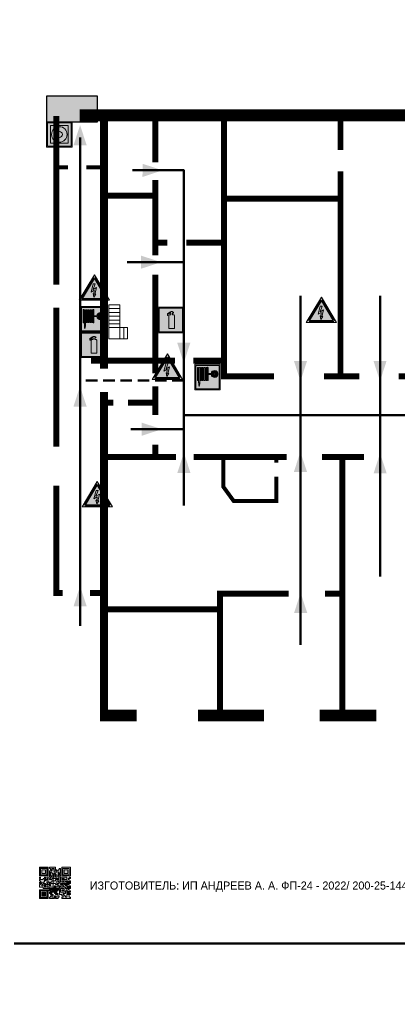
# Model space of a CAD drawing. Header units: millimetres. Extents: x 13114 to 67229, y 22859 to 38520.
# Drawn here: x 17773.2 to 17905, y 30876.4 to 31214.5 of the extents above; entities that cross this region are included whole.
import ezdxf

# ---------------------------------------------------------------- set-up
doc = ezdxf.new("R2010")
doc.units = ezdxf.units.MM
doc.linetypes.add('{ Wide Dash }', pattern=[12, 4, -2, 4, -2])
doc.layers.add('План_Штампы', color=7, linetype='Continuous')
doc.styles.add('обычный', font='arial.ttf')

# ---------------------------------------------------------------- blocks, each defined once
blk = doc.blocks.new('QR')
at = {"lineweight": 0}
h = blk.add_hatch(color=256, dxfattribs=at)
h.dxf.hatch_style = 1
h.paths.add_polyline_path([(9241.16, 2687.38), (9242.01, 2687.38), (9242.01, 2687.83), (9241.59, 2687.83), (9241.59, 2688.68), (9239.45, 2688.68), (9239.45, 2688.25), (9239.86, 2688.25), (9239.86, 2687.83), (9240.29, 2687.83), (9240.29, 2688.25), (9241.16, 2688.25), (9241.16, 2687.83), (9240.29, 2687.83), (9240.29, 2687.38), (9239.45, 2687.38), (9239.45, 2685.22), (9238.57, 2685.22), (9238.57, 2684.8), (9239.02, 2684.8), (9239.02, 2684.37), (9238.13, 2684.37), (9238.13, 2683.92), (9239.02, 2683.92), (9239.02, 2683.5), (9239.44, 2683.5), (9239.44, 2682.64), (9239.87, 2682.64), (9239.87, 2682.18), (9239.44, 2682.18), (9239.44, 2682.64), (9238.13, 2682.64), (9238.13, 2681.76), (9237.71, 2681.76), (9237.71, 2682.64), (9238.13, 2682.64), (9238.13, 2683.07), (9237.27, 2683.07), (9237.27, 2683.51), (9237.71, 2683.51), (9237.71, 2684.37), (9238.13, 2684.37), (9238.13, 2685.22), (9237.71, 2685.22), (9237.71, 2684.8), (9237.28, 2684.8), (9237.28, 2684.38), (9235.98, 2684.38), (9235.98, 2683.92), (9236.4, 2683.92), (9236.4, 2683.49), (9236.84, 2683.49), (9236.84, 2683.07), (9236.4, 2683.07), (9236.4, 2682.64), (9235.98, 2682.64), (9235.98, 2681.76), (9237.29, 2681.76), (9237.29, 2681.33), (9239.43, 2681.33), (9239.43, 2681.76), (9240.74, 2681.76), (9240.74, 2683.05), (9239.87, 2683.05), (9239.87, 2683.5), (9240.29, 2683.5), (9240.29, 2683.91), (9240.74, 2683.91), (9240.74, 2684.81), (9240.29, 2684.81), (9240.29, 2684.79), (9240.29, 2684.37), (9239.45, 2684.37), (9239.45, 2684.8), (9239.87, 2684.8), (9239.87, 2685.21), (9240.74, 2685.21), (9240.74, 2686.1), (9240.29, 2686.1), (9240.29, 2685.64), (9239.86, 2685.64), (9239.86, 2686.95), (9240.29, 2686.95), (9240.29, 2686.52), (9240.74, 2686.52), (9240.74, 2686.1), (9241.16, 2686.1), (9241.16, 2686.53), (9241.59, 2686.53), (9241.59, 2686.1), (9242.02, 2686.1), (9242.02, 2685.21), (9241.59, 2685.21), (9241.59, 2686.1), (9241.16, 2686.1), (9241.16, 2685.21), (9240.74, 2685.21), (9240.74, 2684.81), (9242.89, 2684.81), (9242.89, 2685.22), (9242.47, 2685.22), (9242.47, 2686.11), (9242.89, 2686.11), (9242.89, 2686.52), (9242.46, 2686.52), (9242.46, 2686.95), (9242.89, 2686.95), (9242.89, 2686.52), (9243.32, 2686.52), (9243.32, 2688.26), (9242.9, 2688.26), (9242.9, 2687.83), (9242.47, 2687.83), (9242.47, 2687.38), (9242.01, 2687.38), (9242.01, 2686.94), (9241.16, 2686.94)])
h.paths.add_polyline_path([(9239.02, 2682.18), (9239.02, 2681.76), (9238.54, 2681.76), (9238.54, 2682.18)], flags=16)
h.paths.add_polyline_path([(9237.27, 2682.65), (9237.27, 2682.19), (9236.83, 2682.19), (9236.83, 2682.65)], flags=16)
h = blk.add_hatch(color=256, dxfattribs=at)
h.dxf.hatch_style = 1
h.paths.add_polyline_path([(9238.15, 2687.83), (9236.83, 2687.83), (9236.83, 2686.52), (9238.15, 2686.52)], flags=0)
h.paths.add_polyline_path([(9239.01, 2685.65), (9239.01, 2688.68), (9235.98, 2688.68), (9235.98, 2685.65)])
h.paths.add_polyline_path([(9236.41, 2686.1), (9236.41, 2688.26), (9238.56, 2688.26), (9238.56, 2686.1)], flags=16)
h.paths.add_polyline_path([(9236.83, 2686.52), (9236.83, 2687.83), (9238.15, 2687.83), (9238.15, 2686.52)], flags=0)
h = blk.add_hatch(color=256, dxfattribs=at)
h.dxf.hatch_style = 1
h.paths.add_polyline_path([(9238.15, 2686.52), (9238.15, 2687.83), (9236.83, 2687.83), (9236.83, 2686.52)])
h.paths.add_polyline_path([(9245.91, 2686.52), (9245.91, 2687.83), (9244.59, 2687.83), (9244.59, 2686.52)], flags=0)
h.paths.add_polyline_path([(9246.77, 2685.65), (9246.77, 2688.68), (9243.74, 2688.68), (9243.74, 2685.65)])
h.paths.add_polyline_path([(9244.17, 2686.1), (9244.17, 2688.26), (9246.32, 2688.26), (9246.32, 2686.1)], flags=16)
h.paths.add_polyline_path([(9244.59, 2686.52), (9244.59, 2687.83), (9245.91, 2687.83), (9245.91, 2686.52)], flags=0)
h = blk.add_hatch(color=256, dxfattribs=at)
h.dxf.hatch_style = 1
h.paths.add_polyline_path([(9240.75, 2681.76), (9240.75, 2681.35), (9241.17, 2681.35), (9241.17, 2681.76)])
h.paths.add_polyline_path([(9241.6, 2682.18), (9241.17, 2682.18), (9241.17, 2681.76), (9241.6, 2681.76)])
h.paths.add_polyline_path([(9242.47, 2681.34), (9242.47, 2682.19), (9242.02, 2682.19), (9242.02, 2681.76), (9241.6, 2681.76), (9241.6, 2681.34)])
h.paths.add_polyline_path([(9239.87, 2678.3), (9239.44, 2678.3), (9239.44, 2677.89), (9241.17, 2677.89), (9241.17, 2678.3), (9240.28, 2678.3), (9240.28, 2678.73), (9239.87, 2678.73)])
h.paths.add_polyline_path([(9240.75, 2678.73), (9240.75, 2679.19), (9240.28, 2679.19), (9240.28, 2678.73)])
h.paths.add_polyline_path([(9241.6, 2678.73), (9241.17, 2678.73), (9241.17, 2678.3), (9241.6, 2678.3)])
h.paths.add_polyline_path([(9242.02, 2678.3), (9241.6, 2678.3), (9241.6, 2677.89), (9242.48, 2677.89), (9242.48, 2678.31), (9242.9, 2678.31), (9242.9, 2678.73), (9242.02, 2678.73)])
h.paths.add_polyline_path([(9246.36, 2684.37), (9246.36, 2684.79), (9245.93, 2684.79), (9245.93, 2684.37)])
h.paths.add_polyline_path([(9246.78, 2685.2), (9246.36, 2685.2), (9246.36, 2684.79), (9246.78, 2684.79)])
h.paths.add_polyline_path([(9245.91, 2687.83), (9244.59, 2687.83), (9244.59, 2686.52), (9245.91, 2686.52)])
h = blk.add_hatch(color=256, dxfattribs=at)
h.dxf.hatch_style = 1
h.paths.add_polyline_path([(9243.32, 2686.11), (9242.89, 2686.11), (9242.89, 2685.64), (9243.32, 2685.64)])
h.paths.add_polyline_path([(9239.02, 2683.07), (9239.02, 2683.5), (9238.56, 2683.5), (9238.56, 2683.07)])
h.paths.add_polyline_path([(9236.4, 2684.8), (9236.4, 2685.22), (9235.98, 2685.22), (9235.98, 2684.8)])
h.paths.add_polyline_path([(9236.4, 2683.07), (9236.4, 2683.49), (9235.98, 2683.49), (9235.98, 2683.07)])
h = blk.add_hatch(color=256, dxfattribs=at)
h.dxf.hatch_style = 1
h.paths.add_polyline_path([(9243.32, 2682.64), (9243.32, 2683.07), (9244.62, 2683.07), (9244.62, 2684.37), (9243.74, 2684.37), (9243.74, 2684.8), (9244.62, 2684.8), (9244.62, 2684.37), (9245.48, 2684.37), (9245.48, 2685.22), (9243.32, 2685.22), (9243.32, 2683.5), (9242.89, 2683.5), (9242.89, 2683.06), (9242.01, 2683.06), (9242.01, 2683.91), (9242.47, 2683.91), (9242.47, 2683.5), (9242.89, 2683.5), (9242.89, 2684.38), (9241.59, 2684.38), (9241.59, 2683.91), (9240.74, 2683.91), (9240.74, 2683.05), (9241.59, 2683.05), (9241.59, 2682.64), (9242.47, 2682.64), (9242.47, 2682.19), (9242.91, 2682.19), (9242.91, 2681.34), (9242.48, 2681.34), (9242.48, 2680.91), (9242.91, 2680.91), (9242.91, 2679.17), (9243.75, 2679.17), (9243.75, 2678.73), (9244.2, 2678.73), (9244.2, 2678.3), (9243.75, 2678.3), (9243.75, 2677.88), (9246.78, 2677.88), (9246.78, 2678.3), (9246.35, 2678.3), (9246.35, 2679.19), (9245.48, 2679.19), (9245.48, 2678.31), (9245.05, 2678.31), (9245.05, 2678.73), (9244.62, 2678.73), (9244.62, 2679.19), (9244.2, 2679.19), (9244.2, 2679.61), (9245.05, 2679.61), (9245.05, 2680.46), (9245.48, 2680.46), (9245.48, 2681.34), (9245.04, 2681.34), (9245.04, 2681.76), (9244.63, 2681.76), (9244.63, 2682.19), (9244.21, 2682.19), (9244.21, 2681.76), (9243.32, 2681.76), (9243.32, 2682.19), (9244.21, 2682.19), (9244.21, 2682.64)])
h.paths.add_polyline_path([(9243.75, 2683.49), (9243.75, 2683.92), (9244.21, 2683.92), (9244.21, 2683.49)], flags=16)
h.paths.add_polyline_path([(9243.32, 2681.34), (9244.63, 2681.34), (9244.63, 2680.04), (9243.32, 2680.04)], flags=16)
h.paths.add_polyline_path([(9243.76, 2680.89), (9244.18, 2680.89), (9244.18, 2680.48), (9243.76, 2680.48)], flags=0)
h = blk.add_hatch(color=256, dxfattribs=at)
h.dxf.hatch_style = 1
h.paths.add_polyline_path([(9235.98, 2680.9), (9235.98, 2677.86), (9239.02, 2677.86), (9239.02, 2680.9)])
h.paths.add_polyline_path([(9238.57, 2680.48), (9238.57, 2678.32), (9236.41, 2678.32), (9236.41, 2680.48)], flags=16)
h.paths.add_polyline_path([(9238.15, 2680.05), (9238.15, 2678.74), (9236.83, 2678.74), (9236.83, 2680.05)], flags=0)
h = blk.add_hatch(color=256, dxfattribs=at)
h.dxf.hatch_style = 1
h.paths.add_polyline_path([(9242.02, 2680.46), (9242.48, 2680.46), (9242.48, 2680.91), (9241.58, 2680.91), (9241.58, 2681.35), (9241.17, 2681.35), (9241.17, 2680.91), (9240.75, 2680.91), (9240.75, 2681.33), (9239.43, 2681.33), (9239.43, 2680.46), (9239.86, 2680.46), (9239.86, 2680.92), (9240.3, 2680.92), (9240.3, 2680.46), (9239.86, 2680.46), (9239.86, 2680.04), (9239.44, 2680.04), (9239.44, 2679.62), (9239.86, 2679.62), (9239.86, 2679.19), (9240.29, 2679.19), (9240.29, 2680.03), (9241.18, 2680.03), (9241.18, 2680.47), (9241.6, 2680.47), (9241.6, 2680.03), (9241.18, 2680.03), (9241.18, 2679.61), (9241.6, 2679.61), (9241.6, 2679.19), (9242.47, 2679.19), (9242.47, 2679.6), (9242.02, 2679.6)])
h = blk.add_hatch(color=256, dxfattribs=at)
h.dxf.hatch_style = 1
h.paths.add_polyline_path([(9244.18, 2680.48), (9244.18, 2680.89), (9243.76, 2680.89), (9243.76, 2680.48)])
h = blk.add_hatch(color=256, dxfattribs=at)
h.dxf.hatch_style = 1
h.paths.add_polyline_path([(9246.36, 2683.07), (9246.78, 2683.07), (9246.78, 2683.92), (9246.36, 2683.92), (9246.36, 2683.49), (9245.92, 2683.49), (9245.92, 2683.92), (9245.06, 2683.92), (9245.06, 2683.49), (9245.48, 2683.49), (9245.48, 2683.07), (9244.62, 2683.07), (9244.62, 2682.65), (9245.05, 2682.65), (9245.05, 2682.18), (9245.48, 2682.18), (9245.48, 2682.65), (9246.36, 2682.65)])
h.paths.add_polyline_path([(9246.78, 2682.18), (9246.36, 2682.18), (9246.36, 2681.75), (9245.92, 2681.75), (9245.92, 2682.18), (9245.48, 2682.18), (9245.48, 2681.34), (9245.48, 2681.34), (9245.94, 2681.34), (9245.94, 2680.91), (9246.36, 2680.91), (9246.36, 2681.34), (9246.78, 2681.34)])
h = blk.add_hatch(color=256, dxfattribs=at)
h.dxf.hatch_style = 1
h.paths.add_polyline_path([(9238.15, 2680.05), (9236.83, 2680.05), (9236.83, 2678.74), (9238.15, 2678.74)])
h = blk.add_hatch(color=256, dxfattribs=at)
h.dxf.hatch_style = 1
h.paths.add_polyline_path([(9245.93, 2680.04), (9245.93, 2680.46), (9245.48, 2680.46), (9245.48, 2679.62), (9246.35, 2679.62), (9246.35, 2680.04)])
h.paths.add_polyline_path([(9246.78, 2680.04), (9246.78, 2680.46), (9246.35, 2680.46), (9246.35, 2680.04)])
h.paths.add_polyline_path([(9246.78, 2679.18), (9246.78, 2679.62), (9246.35, 2679.62), (9246.35, 2679.18)])
for points in [[(9237.71, 2685.22), (9238.13, 2685.22), (9238.13, 2684.37), (9237.71, 2684.37), (9237.71, 2683.51), (9237.27, 2683.51), (9237.27, 2683.07), (9238.13, 2683.07), (9238.13, 2682.64), (9237.71, 2682.64), (9237.71, 2681.76), (9238.13, 2681.76), (9238.13, 2682.64), (9239.44, 2682.64), (9239.44, 2683.5), (9239.02, 2683.5), (9239.02, 2683.07), (9238.56, 2683.07), (9238.56, 2683.5), (9239.02, 2683.5), (9239.02, 2683.92), (9238.13, 2683.92), (9238.13, 2684.37), (9239.02, 2684.37), (9239.02, 2684.8), (9238.57, 2684.8), (9238.57, 2685.22), (9239.45, 2685.22), (9239.45, 2687.38), (9240.29, 2687.38), (9240.29, 2687.83), (9239.86, 2687.83), (9239.86, 2688.25), (9239.45, 2688.25), (9239.45, 2688.68), (9241.59, 2688.68), (9241.59, 2687.83), (9242.01, 2687.83), (9242.01, 2687.38), (9242.47, 2687.38), (9242.47, 2687.83), (9242.9, 2687.83), (9242.9, 2688.26), (9243.32, 2688.26), (9243.32, 2686.52), (9242.89, 2686.52), (9242.89, 2686.11), (9243.32, 2686.11), (9243.32, 2685.64), (9242.89, 2685.64), (9242.89, 2686.11), (9242.47, 2686.11), (9242.47, 2685.22), (9242.89, 2685.22), (9242.89, 2684.81), (9240.74, 2684.81), (9240.74, 2683.91), (9241.59, 2683.91), (9241.59, 2684.38), (9242.89, 2684.38), (9242.89, 2683.5), (9242.47, 2683.5), (9242.47, 2683.91), (9242.01, 2683.91), (9242.01, 2683.06), (9242.89, 2683.06), (9242.89, 2683.5), (9243.32, 2683.5), (9243.32, 2685.22), (9245.48, 2685.22), (9245.48, 2684.37), (9244.62, 2684.37), (9244.62, 2683.07), (9245.48, 2683.07), (9245.48, 2683.49), (9245.06, 2683.49), (9245.06, 2683.92), (9245.92, 2683.92), (9245.92, 2683.49), (9246.36, 2683.49), (9246.36, 2683.92), (9246.78, 2683.92), (9246.78, 2683.07), (9246.36, 2683.07), (9246.36, 2682.65), (9245.48, 2682.65), (9245.48, 2682.18), (9245.92, 2682.18), (9245.92, 2681.75), (9246.36, 2681.75), (9246.36, 2682.18), (9246.78, 2682.18), (9246.78, 2681.34), (9246.36, 2681.34), (9246.36, 2680.91), (9245.94, 2680.91), (9245.94, 2681.34), (9245.48, 2681.34), (9245.48, 2680.46), (9245.93, 2680.46), (9245.93, 2680.04), (9246.35, 2680.04), (9246.35, 2680.46), (9246.78, 2680.46), (9246.78, 2680.04), (9246.78, 2680.04), (9246.35, 2680.04), (9246.35, 2679.62), (9246.78, 2679.62), (9246.78, 2679.18), (9246.35, 2679.18), (9246.35, 2678.3), (9246.78, 2678.3), (9246.78, 2677.88), (9243.75, 2677.88), (9243.75, 2678.3), (9244.2, 2678.3), (9244.2, 2678.73), (9243.75, 2678.73), (9243.75, 2679.17), (9242.91, 2679.17), (9242.91, 2680.91), (9242.48, 2680.91), (9242.48, 2680.46), (9242.02, 2680.46), (9242.02, 2679.6), (9242.47, 2679.6), (9242.47, 2679.19), (9241.6, 2679.19), (9241.6, 2679.61), (9241.18, 2679.61), (9241.18, 2680.03), (9240.29, 2680.03), (9240.29, 2679.19), (9240.75, 2679.19), (9240.75, 2678.73), (9240.28, 2678.73), (9240.28, 2678.3), (9241.17, 2678.3), (9241.17, 2678.73), (9241.6, 2678.73), (9241.6, 2678.3), (9242.02, 2678.3), (9242.02, 2678.73), (9242.9, 2678.73), (9242.9, 2678.31), (9242.48, 2678.31), (9242.48, 2677.89), (9241.6, 2677.89), (9241.6, 2678.3), (9241.17, 2678.3), (9241.17, 2677.89), (9239.44, 2677.89), (9239.44, 2678.3), (9239.87, 2678.3), (9239.87, 2678.73), (9240.28, 2678.73), (9240.28, 2679.19), (9240.29, 2679.19), (9239.86, 2679.19), (9239.86, 2679.62), (9239.44, 2679.62), (9239.44, 2680.04), (9239.86, 2680.04), (9239.86, 2680.46), (9239.43, 2680.46), (9239.43, 2681.33), (9237.29, 2681.33), (9237.29, 2681.76), (9235.98, 2681.76), (9235.98, 2682.64), (9236.4, 2682.64), (9236.4, 2683.07), (9235.98, 2683.07), (9235.98, 2683.49), (9236.4, 2683.49), (9236.4, 2683.92), (9235.98, 2683.92), (9235.98, 2684.38), (9237.28, 2684.38), (9237.28, 2684.8), (9237.71, 2684.8), (9237.71, 2685.22), (9237.92, 2685.22)], [(9240.74, 2685.21), (9239.87, 2685.21), (9239.87, 2684.8), (9239.45, 2684.8), (9239.45, 2684.37), (9240.29, 2684.37), (9240.29, 2684.79), (9240.29, 2684.81), (9240.74, 2684.81), (9240.74, 2685.21), (9239.87, 2685.21)], [(9240.74, 2686.1), (9240.74, 2686.52), (9240.29, 2686.52), (9240.29, 2686.95), (9239.86, 2686.95), (9239.86, 2685.64), (9240.29, 2685.64), (9240.29, 2686.1), (9240.74, 2686.1), (9240.74, 2686.52)], [(9244.62, 2684.37), (9244.62, 2684.8), (9243.74, 2684.8), (9243.74, 2684.37), (9244.62, 2684.37)], [(9240.74, 2683.05), (9240.74, 2681.76), (9239.43, 2681.76), (9239.43, 2681.33), (9240.75, 2681.33), (9240.75, 2681.35), (9240.75, 2680.91), (9241.17, 2680.91), (9241.17, 2681.35), (9241.58, 2681.35), (9241.58, 2680.91), (9242.48, 2680.91), (9242.48, 2681.34), (9242.91, 2681.34), (9242.91, 2682.19), (9242.47, 2682.19), (9242.47, 2682.64), (9241.59, 2682.64), (9241.59, 2683.05), (9240.74, 2683.05)], [(9239.86, 2680.46), (9239.86, 2680.92), (9240.3, 2680.92), (9240.3, 2680.46), (9239.86, 2680.46)], [(9240.74, 2683.91), (9240.29, 2683.91), (9240.29, 2683.5), (9239.87, 2683.5), (9239.87, 2683.05), (9240.74, 2683.05), (9240.74, 2683.91)], [(9241.6, 2681.76), (9242.02, 2681.76), (9242.02, 2682.19), (9242.47, 2682.19), (9242.47, 2681.34), (9241.6, 2681.34), (9241.6, 2681.76)], [(9244.62, 2683.07), (9243.32, 2683.07), (9243.32, 2682.64), (9244.21, 2682.64), (9244.21, 2682.19), (9243.32, 2682.19), (9243.32, 2681.76), (9244.21, 2681.76), (9244.21, 2682.19), (9244.63, 2682.19), (9244.63, 2681.76), (9245.04, 2681.76), (9245.04, 2681.34), (9245.48, 2681.34)], [(9245.48, 2682.18), (9245.05, 2682.18), (9245.05, 2682.65), (9244.62, 2682.65), (9244.62, 2683.07)], [(9245.48, 2682.18), (9245.48, 2681.34)], [(9245.48, 2680.46), (9245.05, 2680.46), (9245.05, 2679.61), (9244.2, 2679.61), (9244.2, 2679.19), (9244.62, 2679.19), (9244.62, 2678.73), (9245.05, 2678.73), (9245.05, 2678.31), (9245.48, 2678.31), (9245.48, 2679.19), (9246.35, 2679.19), (9246.35, 2679.07)], [(9246.35, 2679.62), (9245.48, 2679.62), (9245.48, 2680.46)], [(9245.48, 2680.46), (9245.48, 2679.62), (9246.35, 2679.62), (9246.35, 2680.04), (9245.93, 2680.04), (9245.93, 2680.46), (9245.48, 2680.46), (9245.48, 2679.62)], [(9246.35, 2679.62), (9246.35, 2679.18)]]:
    blk.add_lwpolyline(points, dxfattribs=at)
for points in [[(9235.98, 2685.65), (9239.01, 2685.65), (9239.01, 2688.68), (9235.98, 2688.68)], [(9236.41, 2688.26), (9238.56, 2688.26), (9238.56, 2686.1), (9236.41, 2686.1)], [(9236.83, 2687.83), (9238.15, 2687.83), (9238.15, 2686.52), (9236.83, 2686.52)], [(9240.29, 2687.83), (9241.16, 2687.83), (9241.16, 2688.25), (9240.29, 2688.25)], [(9240.29, 2688.25), (9241.16, 2688.25), (9241.16, 2687.83), (9240.29, 2687.83)], [(9242.01, 2687.38), (9241.16, 2687.38), (9241.16, 2686.94), (9242.01, 2686.94)], [(9241.16, 2687.38), (9242.01, 2687.38), (9242.01, 2686.94), (9241.16, 2686.94)], [(9243.74, 2685.65), (9246.77, 2685.65), (9246.77, 2688.68), (9243.74, 2688.68)], [(9244.17, 2688.26), (9246.32, 2688.26), (9246.32, 2686.1), (9244.17, 2686.1)], [(9244.59, 2687.83), (9245.91, 2687.83), (9245.91, 2686.52), (9244.59, 2686.52)], [(9235.98, 2684.8), (9236.4, 2684.8), (9236.4, 2685.22), (9235.98, 2685.22)], [(9241.16, 2686.1), (9240.74, 2686.1), (9240.74, 2685.21), (9241.16, 2685.21)], [(9241.16, 2686.53), (9241.59, 2686.53), (9241.59, 2686.1), (9241.16, 2686.1)], [(9241.59, 2686.1), (9242.02, 2686.1), (9242.02, 2685.21), (9241.59, 2685.21)], [(9242.89, 2686.52), (9242.46, 2686.52), (9242.46, 2686.95), (9242.89, 2686.95)], [(9245.93, 2684.79), (9246.36, 2684.79), (9246.36, 2684.37), (9245.93, 2684.37)], [(9246.36, 2685.2), (9246.78, 2685.2), (9246.78, 2684.79), (9246.36, 2684.79)], [(9235.98, 2677.86), (9239.02, 2677.86), (9239.02, 2680.9), (9235.98, 2680.9)], [(9236.4, 2683.07), (9236.84, 2683.07), (9236.84, 2683.49), (9236.4, 2683.49)], [(9236.83, 2682.19), (9237.27, 2682.19), (9237.27, 2682.65), (9236.83, 2682.65)], [(9238.54, 2682.18), (9239.02, 2682.18), (9239.02, 2681.76), (9238.54, 2681.76)], [(9239.44, 2682.64), (9239.87, 2682.64), (9239.87, 2682.18), (9239.44, 2682.18)], [(9240.75, 2681.76), (9241.17, 2681.76), (9241.17, 2681.35), (9240.75, 2681.35)], [(9241.17, 2682.18), (9241.6, 2682.18), (9241.6, 2681.76), (9241.17, 2681.76)], [(9243.32, 2680.04), (9244.63, 2680.04), (9244.63, 2681.34), (9243.32, 2681.34)], [(9243.75, 2683.92), (9244.21, 2683.92), (9244.21, 2683.49), (9243.75, 2683.49)], [(9243.76, 2680.89), (9244.18, 2680.89), (9244.18, 2680.48), (9243.76, 2680.48)], [(9236.41, 2680.48), (9238.57, 2680.48), (9238.57, 2678.32), (9236.41, 2678.32)], [(9236.83, 2680.05), (9238.15, 2680.05), (9238.15, 2678.74), (9236.83, 2678.74)], [(9241.18, 2680.03), (9241.6, 2680.03), (9241.6, 2680.47), (9241.18, 2680.47)]]:
    blk.add_lwpolyline(points, close=True, dxfattribs=at)
blk = doc.blocks.new('A$C3E6D3DDE')
at = {"lineweight": 5}
h = blk.add_hatch(color=40, dxfattribs=at)
h.paths.add_polyline_path([(24.1, 1.45), (16.46, -11.35), (31.74, -11.35)])
h.paths.add_polyline_path([(24.09, -0.46), (30.03, -10.41), (18.14, -10.41)], flags=16)
h.paths.add_polyline_path([(24.54, -3.08), (23.41, -6.02), (25.13, -5.01), (24.33, -8.5), (24.82, -8.27), (23.79, -9.86), (23.4, -8.04), (23.8, -8.43), (24.04, -6.29), (22.39, -7.25), (23.44, -3.08)], flags=0)
h = blk.add_hatch(color=256, dxfattribs=at)
h.paths.add_polyline_path([(24.37, 0.03, 0.567511), (23.82, 0.03), (17.59, -10.4, 0.582454), (17.86, -10.88), (30.32, -10.88, 0.582149), (30.6, -10.4)])
h.paths.add_polyline_path([(24.09, -0.46), (18.14, -10.41), (30.03, -10.41)], flags=16)
h.paths.add_polyline_path([(24.54, -3.08), (23.41, -6.02), (25.13, -5.01), (24.33, -8.5), (24.82, -8.27), (23.79, -9.86), (23.4, -8.04), (23.8, -8.43), (24.04, -6.29), (22.39, -7.25), (23.44, -3.08)], flags=0)
h = blk.add_hatch(color=40, dxfattribs=at)
h.paths.add_polyline_path([(24.09, -0.46), (18.14, -10.41), (30.03, -10.41)])
h.paths.add_polyline_path([(24.82, -8.27), (23.79, -9.86), (23.4, -8.04), (23.8, -8.43), (24.04, -6.29), (22.39, -7.25), (23.44, -3.08), (24.54, -3.08), (23.41, -6.02), (25.13, -5.01), (24.33, -8.5)], flags=16)
at = {"color": 40, "lineweight": 5}
for p, q in [((16.46, -11.35), (24.1, 1.45)), ((24.1, 1.45), (31.74, -11.35))]:
    blk.add_line(p, q, dxfattribs=at)
at = {"lineweight": 5}
for p, q in [((17.59, -10.4), (23.82, 0.03)), ((24.37, 0.03), (30.6, -10.4)), ((18.14, -10.41), (24.09, -0.46)), ((23.44, -3.08), (22.39, -7.25)), ((23.41, -6.02), (24.54, -3.08)), ((24.54, -3.08), (23.44, -3.08)), ((24.09, -0.46), (30.03, -10.41)), ((22.39, -7.25), (24.04, -6.29)), ((23.8, -8.43), (23.4, -8.04)), ((23.4, -8.04), (23.79, -9.86)), ((25.13, -5.01), (23.41, -6.02)), ((23.79, -9.86), (24.82, -8.27)), ((24.04, -6.29), (23.8, -8.43)), ((24.33, -8.5), (25.13, -5.01)), ((24.82, -8.27), (24.33, -8.5)), ((17.86, -10.88), (30.32, -10.88)), ((18.14, -10.41), (30.03, -10.41))]:
    blk.add_line(p, q, dxfattribs=at)
at = {"color": 50, "lineweight": 5}
blk.add_line((31.74, -11.35), (16.46, -11.35), dxfattribs=at)
blk = doc.blocks.new('A$C54414219')
at = {"true_color": 0xffffff}
h = blk.add_hatch(color=7, dxfattribs=at)
h.paths.add_polyline_path([(2.39, -9.45), (2.39, -18.3), (11.23, -18.3), (11.23, -9.45)], flags=0)
h.paths.add_polyline_path([(10.71, -13.87, -1), (2.92, -13.87, -1)], flags=0)
h.paths.add_polyline_path([(8.3, -13.87, -1), (5.33, -13.87, -1)], flags=0)
h.paths.add_polyline_path([(0.41, -7.47), (0.41, -20.27), (13.21, -20.27), (13.21, -7.47)])
h.paths.add_polyline_path([(0.92, -19.77), (12.71, -19.77), (12.71, -7.98), (0.92, -7.98)], flags=16)
h.paths.add_polyline_path([(11.23, -9.45), (11.23, -18.3), (2.39, -18.3), (2.39, -9.45)], flags=0)
at = {"lineweight": 5}
h = blk.add_hatch(color=242, dxfattribs=at)
h.paths.add_polyline_path([(12.71, -7.98), (0.92, -7.98), (0.92, -19.77), (12.71, -19.77)])
h.paths.add_polyline_path([(11.23, -18.3), (2.39, -18.3), (2.39, -9.45), (11.23, -9.45)], flags=16)
h.paths.add_polyline_path([(10.71, -13.87, -1), (2.92, -13.87, -1)], flags=0)
h.paths.add_polyline_path([(8.3, -13.87, -1), (5.33, -13.87, -1)], flags=0)
at = {"true_color": 0xffffff}
h = blk.add_hatch(color=7, dxfattribs=at)
h.paths.add_polyline_path([(2.39, -9.45), (2.39, -18.3), (11.23, -18.3), (11.23, -9.45)])
h.paths.add_polyline_path([(10.71, -13.87, -1), (2.92, -13.87, -1)], flags=16)
h.paths.add_polyline_path([(8.3, -13.87, -1), (5.33, -13.87, -1)], flags=0)
at = {"lineweight": 5}
h = blk.add_hatch(color=242, dxfattribs=at)
h.paths.add_polyline_path([(2.92, -13.87, 1), (10.71, -13.87, 1)])
h.paths.add_polyline_path([(8.3, -13.87, -1), (5.33, -13.87, -1)], flags=16)
at = {"color": 242, "lineweight": 5}
for p, q in [((0.41, -20.27), (0.41, -7.47)), ((0.41, -7.47), (13.21, -7.47)), ((0.41, -7.47), (13.21, -7.47)), ((13.21, -20.27), (13.21, -7.47)), ((0.41, -20.27), (13.21, -20.27))]:
    blk.add_line(p, q, dxfattribs=at)
for points in [[(0.92, -7.98), (12.71, -7.98), (12.71, -19.77), (0.92, -19.77)], [(2.39, -9.45), (11.23, -9.45), (11.23, -18.3), (2.39, -18.3)]]:
    blk.add_lwpolyline(points, close=True, dxfattribs=at)
for radius in [3.89, 1.49]:
    blk.add_circle((6.81, -13.87), radius, dxfattribs=at)
blk = doc.blocks.new('A$C37112FD5')
at = {"true_color": 0xf5f5ff}
h = blk.add_hatch(color=7, dxfattribs=at)
h.dxf.hatch_style = 1
h.paths.add_polyline_path([(12.8, -7.4), (0, -7.4), (0, -20.2), (12.8, -20.2)])
h.paths.add_polyline_path([(12.29, -7.91), (12.29, -19.69), (0.51, -19.69), (0.51, -7.91)], flags=16)
h.paths.add_polyline_path([(4.98, -9.04, -0.42597), (5.17, -9.22), (5.17, -12.25), (5.17, -15.29, -0.432244), (4.98, -15.47), (4.83, -15.47, -0.42597), (4.64, -15.29), (4.64, -12.25), (4.64, -9.22, -0.432244), (4.83, -9.04)], flags=0)
h.paths.add_polyline_path([(4.28, -9.22), (4.28, -12.25), (4.28, -15.29, -0.432244), (4.09, -15.47), (3.94, -15.47, -0.42597), (3.75, -15.29), (3.75, -12.25), (3.75, -9.22, -0.432244), (3.94, -9.04), (4.09, -9.04, -0.42597)], flags=0)
h.paths.add_polyline_path([(5.72, -9.04), (5.87, -9.04, -0.42597), (6.06, -9.22), (6.06, -12.25), (6.06, -15.29, -0.432244), (5.87, -15.47), (5.72, -15.47, -0.42597), (5.53, -15.29), (5.53, -12.25), (5.53, -9.22, -0.432244)], flags=0)
h.paths.add_polyline_path([(6.42, -8.9), (6.5, -8.9, -0.42597), (6.69, -9.08), (6.69, -12.03), (8.21, -12.03, -15.824349), (8.21, -12.47), (6.69, -12.47), (6.69, -15.42, -0.432244), (6.5, -15.6), (6.42, -15.6)], flags=0)
h.paths.add_polyline_path([(3.39, -9.22), (3.39, -12.25), (3.39, -15.29, -0.432244), (3.2, -15.47), (3.05, -15.47, -0.42597), (2.85, -15.29), (2.85, -12.25), (2.85, -9.22, -0.432244), (3.05, -9.04), (3.2, -9.04, -0.42597)], flags=0)
h.paths.add_polyline_path([(2.5, -9.22), (2.5, -16.71), (1.96, -16.71), (1.96, -9.22, -0.432244), (2.15, -9.04), (2.31, -9.04, -0.42597)], flags=0)
h.paths.add_polyline_path([(1.61, -8.9), (1.61, -15.6), (1.57, -15.6, -0.42597), (1.37, -15.42), (1.37, -12.03), (1.37, -9.09, -0.432244), (1.57, -8.9)], flags=0)
h.paths.add_polyline_path([(9.76, -10.81), (9.76, -12.03), (8.49, -12.03, -0.336371)], flags=0)
h.paths.add_polyline_path([(8.49, -12.47), (9.76, -12.47), (9.76, -13.7, -0.336371)], flags=0)
h.paths.add_polyline_path([(10.11, -10.81, -0.336371), (11.38, -12.03), (10.11, -12.03)], flags=0)
h.paths.add_polyline_path([(10.11, -12.47), (11.38, -12.47, -0.336371), (10.11, -13.7)], flags=0)
h.paths.add_polyline_path([(2.5, -16.84), (2.5, -17.05), (1.97, -17.05), (1.97, -16.84)], flags=0)
h.paths.add_polyline_path([(2.5, -17.24, -0.033778), (2.24, -18.6, -0.033778), (1.97, -17.24)], flags=0)
h = blk.add_hatch(color=242)
h.dxf.hatch_style = 1
h.paths.add_polyline_path([(12.29, -7.91), (0.51, -7.91), (0.51, -19.69), (12.29, -19.69)])
h.paths.add_polyline_path([(6.42, -15.6), (6.42, -8.9), (6.5, -8.9, -0.42597), (6.69, -9.08), (6.69, -12.03), (8.21, -12.03, -15.824349), (8.21, -12.47), (6.69, -12.47), (6.69, -15.42, -0.432244), (6.5, -15.6)], flags=16)
h.paths.add_polyline_path([(5.87, -15.47), (5.72, -15.47, -0.42597), (5.53, -15.29), (5.53, -12.25), (5.53, -9.22, -0.432244), (5.72, -9.04), (5.87, -9.04, -0.42597), (6.06, -9.22), (6.06, -12.25), (6.06, -15.29, -0.432244)], flags=16)
h.paths.add_polyline_path([(4.98, -15.47), (4.83, -15.47, -0.42597), (4.64, -15.29), (4.64, -12.25), (4.64, -9.22, -0.432244), (4.83, -9.04), (4.98, -9.04, -0.42597), (5.17, -9.22), (5.17, -12.25), (5.17, -15.29, -0.432244)], flags=16)
h.paths.add_polyline_path([(4.09, -15.47), (3.94, -15.47, -0.42597), (3.75, -15.29), (3.75, -12.25), (3.75, -9.22, -0.432244), (3.94, -9.04), (4.09, -9.04, -0.42597), (4.28, -9.22), (4.28, -12.25), (4.28, -15.29, -0.432244)], flags=16)
h.paths.add_polyline_path([(3.2, -15.47), (3.05, -15.47, -0.42597), (2.85, -15.29), (2.85, -12.25), (2.85, -9.22, -0.432244), (3.05, -9.04), (3.2, -9.04, -0.42597), (3.39, -9.22), (3.39, -12.25), (3.39, -15.29, -0.432244)], flags=16)
h.paths.add_polyline_path([(2.5, -17.05), (1.97, -17.05), (1.97, -16.84), (2.5, -16.84)], flags=16)
h.paths.add_polyline_path([(2.5, -17.24, -0.033778), (2.24, -18.6, -0.033778), (1.97, -17.24)], flags=16)
h.paths.add_polyline_path([(2.5, -16.71), (1.96, -16.71), (1.96, -9.22, -0.432244), (2.15, -9.04), (2.31, -9.04, -0.42597), (2.5, -9.22)], flags=16)
h.paths.add_polyline_path([(1.61, -15.6), (1.57, -15.6, -0.42597), (1.37, -15.42), (1.37, -12.03), (1.37, -9.09, -0.432244), (1.57, -8.9), (1.61, -8.9)], flags=16)
h.paths.add_polyline_path([(8.49, -12.47), (9.76, -12.47), (9.76, -13.7, -0.336371)], flags=0)
h.paths.add_polyline_path([(10.11, -13.7), (10.11, -12.47), (11.38, -12.47, -0.336371)], flags=0)
h.paths.add_polyline_path([(8.49, -12.03, -0.336371), (9.76, -10.81), (9.76, -12.03)], flags=0)
h.paths.add_polyline_path([(10.11, -12.03), (10.11, -10.81, -0.336371), (11.38, -12.03)], flags=0)
h = blk.add_hatch(color=7, dxfattribs=at)
h.dxf.hatch_style = 1
h.paths.add_polyline_path([(1.61, -8.9), (1.57, -8.9, 0.432244), (1.37, -9.09), (1.37, -12.03), (1.37, -15.42, 0.42597), (1.57, -15.6), (1.61, -15.6)])
h.paths.add_polyline_path([(2.5, -9.22, 0.42597), (2.31, -9.04), (2.15, -9.04, 0.432244), (1.96, -9.22), (1.96, -16.71), (2.5, -16.71)])
h.paths.add_polyline_path([(2.5, -16.84), (1.97, -16.84), (1.97, -17.05), (2.5, -17.05)])
h.paths.add_polyline_path([(2.5, -17.24), (1.97, -17.24, 0.033778), (2.24, -18.6, 0.033778)])
h.paths.add_polyline_path([(3.39, -12.25), (3.39, -9.22, 0.42597), (3.2, -9.04), (3.05, -9.04, 0.432244), (2.85, -9.22), (2.85, -12.25), (2.85, -15.29, 0.42597), (3.05, -15.47), (3.2, -15.47, 0.432244), (3.39, -15.29)])
h.paths.add_polyline_path([(4.28, -12.25), (4.28, -9.22, 0.42597), (4.09, -9.04), (3.94, -9.04, 0.432244), (3.75, -9.22), (3.75, -12.25), (3.75, -15.29, 0.42597), (3.94, -15.47), (4.09, -15.47, 0.432244), (4.28, -15.29)])
h.paths.add_polyline_path([(5.17, -12.25), (5.17, -9.22, 0.42597), (4.98, -9.04), (4.83, -9.04, 0.432244), (4.64, -9.22), (4.64, -12.25), (4.64, -15.29, 0.42597), (4.83, -15.47), (4.98, -15.47, 0.432244), (5.17, -15.29)])
h.paths.add_polyline_path([(6.06, -12.25), (6.06, -9.22, 0.42597), (5.87, -9.04), (5.72, -9.04, 0.432244), (5.53, -9.22), (5.53, -12.25), (5.53, -15.29, 0.42597), (5.72, -15.47), (5.87, -15.47, 0.432244), (6.06, -15.29)])
h.paths.add_polyline_path([(6.69, -12.47), (8.21, -12.47, 15.824349), (8.21, -12.03), (6.69, -12.03), (6.69, -9.08, 0.42597), (6.5, -8.9), (6.42, -8.9), (6.42, -15.6), (6.5, -15.6, 0.432244), (6.69, -15.42)])
h.paths.add_polyline_path([(8.49, -12.47), (9.76, -12.47), (9.76, -13.7, -0.336371)], flags=16)
h.paths.add_polyline_path([(8.49, -12.03, -0.336371), (9.76, -10.81), (9.76, -12.03)], flags=16)
h.paths.add_polyline_path([(10.11, -12.47), (11.38, -12.47, -0.336371), (10.11, -13.7)], flags=16)
h.paths.add_polyline_path([(10.11, -12.03), (10.11, -10.81, -0.336371), (11.38, -12.03)], flags=16)
h = blk.add_hatch(color=242)
h.dxf.hatch_style = 1
h.paths.add_polyline_path([(9.76, -10.81, 0.336371), (8.49, -12.03), (9.76, -12.03)])
h.paths.add_polyline_path([(10.11, -10.81), (10.11, -12.03), (11.38, -12.03, 0.336371)])
h.paths.add_polyline_path([(11.38, -12.47), (10.11, -12.47), (10.11, -13.7, 0.336371)])
h.paths.add_polyline_path([(9.76, -12.47), (8.49, -12.47, 0.336371), (9.76, -13.7)])
at = {"color": 242, "lineweight": 5}
for p, q in [((0, -20.2), (0, -7.4)), ((0, -7.4), (12.8, -7.4)), ((1.37, -12.03), (1.37, -9.08)), ((1.57, -8.9), (1.61, -8.9)), ((1.61, -8.9), (1.61, -15.6)), ((1.96, -16.71), (1.96, -9.22)), ((2.15, -9.04), (2.31, -9.04)), ((2.5, -16.71), (2.5, -9.22)), ((2.85, -12.25), (2.85, -9.22)), ((3.05, -9.04), (3.2, -9.04)), ((3.39, -12.25), (3.39, -9.22)), ((3.75, -12.25), (3.75, -9.22)), ((3.94, -9.04), (4.09, -9.04)), ((4.28, -12.25), (4.28, -9.22)), ((4.64, -12.25), (4.64, -9.22)), ((4.83, -9.04), (4.98, -9.04)), ((5.17, -12.25), (5.17, -9.22)), ((5.53, -12.25), (5.53, -9.22)), ((5.72, -9.04), (5.87, -9.04)), ((6.06, -12.25), (6.06, -9.22)), ((6.42, -8.9), (6.42, -15.6)), ((6.5, -8.9), (6.42, -8.9)), ((6.69, -12.03), (6.69, -9.08)), ((12.8, -20.2), (12.8, -7.4)), ((1.37, -12.03), (1.37, -15.42)), ((2.85, -12.25), (2.85, -15.29)), ((3.39, -12.25), (3.39, -15.29)), ((3.75, -12.25), (3.75, -15.29)), ((4.28, -12.25), (4.28, -15.29)), ((4.64, -12.25), (4.64, -15.29)), ((5.17, -12.25), (5.17, -15.29)), ((5.53, -12.25), (5.53, -15.29)), ((6.06, -12.25), (6.06, -15.29)), ((8.21, -12.03), (6.69, -12.03)), ((8.21, -12.47), (6.69, -12.47)), ((6.69, -12.47), (6.69, -15.42)), ((9.76, -12.03), (8.49, -12.03)), ((9.76, -12.47), (8.49, -12.47)), ((9.76, -10.81), (9.76, -12.03)), ((9.76, -12.47), (9.76, -13.7)), ((10.11, -10.81), (10.11, -12.03)), ((11.38, -12.03), (10.11, -12.03)), ((11.38, -12.47), (10.11, -12.47)), ((10.11, -12.47), (10.11, -13.7)), ((1.57, -15.6), (1.61, -15.6)), ((1.96, -16.71), (2.5, -16.71)), ((1.97, -16.84), (2.5, -16.84)), ((1.97, -17.05), (1.97, -16.84)), ((2.5, -17.05), (1.97, -17.05)), ((1.97, -17.24), (2.5, -17.24)), ((2.5, -16.84), (2.5, -17.05)), ((3.05, -15.47), (3.2, -15.47)), ((3.94, -15.47), (4.09, -15.47)), ((4.83, -15.47), (4.98, -15.47)), ((5.72, -15.47), (5.87, -15.47)), ((6.42, -15.6), (6.5, -15.6)), ((0, -20.2), (12.8, -20.2))]:
    blk.add_line(p, q, dxfattribs=at)
blk.add_lwpolyline([(0.51, -7.91), (12.29, -7.91), (12.29, -19.69), (0.51, -19.69)], close=True, dxfattribs=at)
for centre, radius, start, end in [((1.56, -9.09), 0.182, 87.1027, 180.6071), ((2.15, -9.22), 0.182, 87.1027, 180.6071), ((2.32, -9.22), 0.182, 359.3929, 92.8973), ((3.04, -9.22), 0.182, 87.1027, 180.6071), ((3.21, -9.22), 0.182, 359.3929, 92.8973), ((3.93, -9.22), 0.182, 87.1027, 180.6071), ((4.1, -9.22), 0.182, 359.3929, 92.8973), ((4.82, -9.22), 0.182, 87.1027, 180.6071), ((4.99, -9.22), 0.182, 359.3929, 92.8973), ((5.71, -9.22), 0.182, 87.1027, 180.6071), ((5.88, -9.22), 0.182, 359.3929, 92.8973), ((6.51, -9.09), 0.182, 359.3929, 92.8973), ((9.93, -12.25), 1.74, 187.2319, 172.7681), ((9.93, -12.25), 1.46, 96.9927, 171.3585), ((9.93, -12.25), 1.46, 188.6415, 263.0073), ((9.93, -12.25), 1.46, 8.6415, 83.0073), ((9.93, -12.25), 1.46, 276.9927, 351.3585), ((1.56, -15.42), 0.182, 179.3929, 272.8973), ((12.17, -15.98), 10.27, 187.041, 194.7793), ((-7.7, -15.98), 10.27, 345.2207, 352.959), ((3.04, -15.29), 0.182, 179.3929, 272.8973), ((3.21, -15.29), 0.182, 267.1027, 0.6071), ((3.93, -15.29), 0.182, 179.3929, 272.8973), ((4.1, -15.29), 0.182, 267.1027, 0.6071), ((4.82, -15.29), 0.182, 179.3929, 272.8973), ((4.99, -15.29), 0.182, 267.1027, 0.6071), ((5.71, -15.29), 0.182, 179.3929, 272.8973), ((5.88, -15.29), 0.182, 267.1027, 0.6071), ((6.51, -15.42), 0.182, 267.1027, 0.6071)]:
    blk.add_arc(centre, radius, start, end, dxfattribs=at)
blk = doc.blocks.new('A$C3AD82952')
at = {"true_color": 0xf5f5ff}
h = blk.add_hatch(color=7, dxfattribs=at)
h.dxf.hatch_style = 1
h.paths.add_polyline_path([(8.21, 8.73, 0.414214), (7.89, 9.05), (7.22, 9.05), (7.22, 9.92), (7.59, 9.92, 1), (7.57, 10.36), (7.22, 10.36), (7.22, 10.6), (6.43, 10.6), (6.43, 10.36), (6.01, 10.36), (4.74, 9.59), (4.74, 8.69), (4.98, 8.73), (4.98, 9.26), (6.12, 9.91), (6.43, 9.91), (6.43, 9.05), (5.76, 9.05, 0.414214), (5.44, 8.73), (5.44, 2.2), (8.21, 2.2)], flags=0)
h.paths.add_polyline_path([(12.8, 12.8), (0, 12.8), (0, 0), (12.8, 0)])
h.paths.add_polyline_path([(0.51, 12.29), (12.29, 12.29), (12.29, 0.51), (0.51, 0.51)], flags=16)
h.paths.add_polyline_path([(4.74, 9.59), (6.01, 10.36), (6.43, 10.36), (6.43, 10.6), (7.22, 10.6), (7.22, 10.36), (7.59, 10.36, -0.94586), (7.59, 9.92), (7.22, 9.92), (7.22, 9.05), (7.89, 9.05, -0.414214), (8.21, 8.73), (8.21, 2.2), (5.44, 2.2), (5.44, 8.73, -0.414214), (5.76, 9.05), (6.43, 9.05), (6.43, 9.91), (6.12, 9.91), (4.98, 9.26), (4.98, 8.73), (4.74, 8.69)], flags=0)
h = blk.add_hatch(color=242)
h.dxf.hatch_style = 1
h.paths.add_polyline_path([(12.29, 12.29), (0.51, 12.29), (0.51, 0.51), (12.29, 0.51)])
h.paths.add_polyline_path([(4.74, 8.69), (4.74, 9.59), (6.01, 10.36), (6.43, 10.36), (6.43, 10.6), (7.22, 10.6), (7.22, 10.36), (7.59, 10.36, -0.94586), (7.59, 9.92), (7.22, 9.92), (7.22, 9.05), (7.89, 9.05, -0.414214), (8.21, 8.73), (8.21, 2.2), (5.44, 2.2), (5.44, 8.73, -0.414214), (5.76, 9.05), (6.43, 9.05), (6.43, 9.91), (6.12, 9.91), (4.98, 9.26), (4.98, 8.73)], flags=16)
h = blk.add_hatch(color=7, dxfattribs=at)
h.dxf.hatch_style = 1
h.paths.add_polyline_path([(8.21, 8.73, 0.414214), (7.89, 9.05), (7.22, 9.05), (7.22, 9.92), (7.59, 9.92, 1), (7.57, 10.36), (7.22, 10.36), (7.22, 10.6), (6.43, 10.6), (6.43, 10.36), (6.01, 10.36), (4.74, 9.59), (4.74, 8.69), (4.98, 8.73), (4.98, 9.26), (6.12, 9.91), (6.43, 9.91), (6.43, 9.05), (5.76, 9.05, 0.414214), (5.44, 8.73), (5.44, 2.2), (8.21, 2.2)])
at = {"color": 242, "lineweight": 5}
for p, q in [((0, 0), (0, 12.8)), ((0, 12.8), (12.8, 12.8)), ((6.01, 10.36), (4.74, 9.59)), ((4.98, 9.26), (6.12, 9.91)), ((6.01, 10.36), (6.43, 10.36)), ((6.12, 9.91), (6.43, 9.91)), ((7.22, 10.6), (6.43, 10.6)), ((6.43, 10.6), (6.43, 10.36)), ((6.43, 9.91), (6.43, 9.05)), ((7.22, 10.36), (7.22, 10.6)), ((7.59, 10.36), (7.22, 10.36)), ((7.22, 9.05), (7.22, 9.92)), ((7.59, 9.92), (7.22, 9.92)), ((12.8, 0), (12.8, 12.8)), ((4.74, 9.59), (4.74, 8.69)), ((4.74, 8.69), (4.98, 8.73)), ((4.98, 8.73), (4.98, 9.26)), ((5.44, 2.2), (5.44, 8.73)), ((5.76, 9.05), (6.43, 9.05)), ((7.89, 9.05), (7.22, 9.05)), ((8.21, 2.2), (8.21, 8.73)), ((0, 0), (12.8, 0)), ((5.44, 2.2), (8.21, 2.2))]:
    blk.add_line(p, q, dxfattribs=at)
blk.add_lwpolyline([(0.51, 12.29), (12.29, 12.29), (12.29, 0.51), (0.51, 0.51)], close=True, dxfattribs=at)
for centre, radius, start, end in [((7.58, 10.14), 0.223, 273.1875, 86.8125), ((5.76, 8.73), 0.32, 90, 180), ((7.89, 8.73), 0.32, 0, 90)]:
    blk.add_arc(centre, radius, start, end, dxfattribs=at)
blk = doc.blocks.new('A$C7B4425F7')
at = {"true_color": 0xffffff}
blk.add_hatch(color=7, dxfattribs=at).paths.add_polyline_path([(0, 0), (-16, 0), (-16, -8), (0, -8)])
h = blk.add_hatch(color=126)
h.paths.add_polyline_path([(-0.2, -0.2), (-15.8, -0.2), (-15.8, -7.8), (-0.2, -7.8)])
h.paths.add_polyline_path([(-11.76, -2.03), (-11.76, -3.66), (-11.17, -3.66, -0.568275), (-11.17, -6.18), (-12.58, -6.18), (-12.58, -2.03)], flags=16)
h.paths.add_polyline_path([(-13.33, -4.12, -0.495768), (-13.59, -6.18), (-15.03, -6.18), (-15.03, -2.03), (-13.59, -2.03, -0.487973)], flags=16)
h.paths.add_polyline_path([(-10.25, -2.03), (-9.48, -2.03), (-9.48, -6.18), (-10.25, -6.18)], flags=16)
h.paths.add_polyline_path([(-13.84, -3.69), (-14.24, -3.69), (-14.24, -3.03), (-13.9, -3.03, -0.692621)], flags=0)
h.paths.add_polyline_path([(-9.15, -2.03), (-8.4, -2.03), (-8.04, -3.07), (-7.68, -2.03), (-6.93, -2.03), (-7.64, -4.1), (-6.93, -6.18), (-7.68, -6.18), (-8.04, -5.14), (-8.4, -6.18), (-9.15, -6.18), (-8.44, -4.1)], flags=16)
h.paths.add_polyline_path([(-11.76, -4.46), (-11.42, -4.46, -0.692621), (-11.36, -5.12), (-11.76, -5.12)], flags=0)
h.paths.add_polyline_path([(-13.9, -5.2), (-14.24, -5.2), (-14.24, -4.55), (-13.84, -4.55, -0.708038)], flags=0)
edge = h.paths.add_edge_path(flags=16)
edge.add_ellipse((-5.51, -4.08), major_axis=(0, 2.05), ratio=0.586184, start_angle=0, end_angle=360)
edge = h.paths.add_edge_path(flags=0)
edge.add_ellipse((-5.51, -4.08), major_axis=(0, 1.14), ratio=0.454828, start_angle=0, end_angle=360)
h.paths.add_polyline_path([(-4.13, -4.96, 0.377264), (-3.48, -4.52, 0.0555), (-3.16, -2.03), (-1.66, -2.03), (-1.66, -4.96), (-0.96, -4.96), (-0.96, -7.01), (-1.75, -7.01), (-1.75, -6.18), (-3.3, -6.18), (-3.3, -7.02), (-4.13, -7.02)], flags=16)
h.paths.add_polyline_path([(-2.73, -2.91), (-2.28, -2.91), (-2.28, -4.96), (-3.05, -4.96, 0.079136)], flags=0)
at = {"color": 126}
blk.add_lwpolyline([(-16, -8), (0, -8), (0, 0), (-16, 0)], close=True, dxfattribs=at)

msp = doc.modelspace()

# ---------------------------------------------------------------- linework, layer by layer
at = {"color": 1, "lineweight": 100}
for points in [[(17758.64, 31289.13), (18358.64, 31289.13), (18358.64, 30894.13), (17758.64, 30894.13)], [(17758.64, 30894.13), (18358.64, 30894.13), (18358.64, 30499.13), (17758.64, 30499.13)]]:
    msp.add_lwpolyline(points, close=True, dxfattribs=at)
at = {"lineweight": 0}
for points, const_width in [([(17794.05, 31181.27), (17979.59, 31181.27)], 4.14), ([(17786.01, 31181.01), (17786.01, 31122.58)], 2.07), ([(17802.5, 31093.43), (17802.5, 31179.86)], 2.76), ([(17820.37, 31164.92), (17820.37, 31181.41)], 2.07), ([(17861.57, 31090.7), (17844.13, 31090.7), (17844.13, 31180.34)], 2.07), ([(17884.58, 31169.2), (17884.58, 31180.56)], 2.07), ([(17790.04, 31163.19), (17786.15, 31163.19)], 1.38), ([(17802.29, 31163.19), (17796.46, 31163.19)], 1.38), ([(17884.58, 31090.7), (17884.58, 31161.86)], 2.07), ([(17820.37, 31132.68), (17820.37, 31158.78)], 2.07), ([(17820.37, 31153.4), (17802.47, 31153.4)], 2.07), ([(17884.58, 31152.39), (17844.13, 31152.39)], 2.07), ([(17820.37, 31137.05), (17824.53, 31137.05)], 2.07), ([(17844.13, 31137.05), (17831.07, 31137.05)], 2.07), ([(17820.37, 31091.8), (17820.37, 31126.01)], 2.07), ([(17786.01, 31114.51), (17786.01, 31066.36)], 2.07), ([(17827.17, 31096.19), (17798.05, 31096.19)], 2.07), ([(17844.13, 31096.19), (17833.54, 31096.19)], 2.07), ([(17891.14, 31090.7), (17878.89, 31090.7)], 2.07), ([(17931.28, 31090.7), (17904.81, 31090.7)], 2.07), ([(17802.5, 30973.15), (17802.5, 31085.29)], 2.76), ([(17820.37, 31077.37), (17820.37, 31087.27)], 2.07), ([(17802.5, 31081.64), (17805.79, 31081.64)], 2.07), ([(17820.37, 31081.64), (17810.84, 31081.64)], 2.07), ([(17820.37, 31062.74), (17820.37, 31067.03)], 2.07), ([(17827.54, 31062.74), (17802.5, 31062.74)], 2.07), ([(17865.9, 31062.74), (17833.66, 31062.74)], 2.07), ([(17862.37, 31055.97), (17862.37, 31047.54), (17847.51, 31047.54), (17843.91, 31052.49), (17843.91, 31062.39)], 1.38), ([(17862.37, 31062.75), (17862.37, 31060.8)], 1.38), ([(17892.72, 31062.74), (17878.14, 31062.74)], 2.07), ([(17885.19, 30973.31), (17885.19, 31062.74)], 2.07), ([(17786.04, 31015.63), (17786.04, 31052.82)], 2.07), ([(17784.99, 31015.63), (17788.16, 31015.63)], 2.07), ([(17797.67, 31015.63), (17801.65, 31015.63)], 2.07), ([(17866.65, 31015.44), (17842.81, 31015.44), (17842.81, 30973.31), (17842.81, 31009.92), (17802.5, 31009.92)], 2.07), ([(17885.19, 31015.44), (17879.23, 31015.44)], 2.07), ([(17813.84, 30973.15), (17801.2, 30973.15)], 4.14), ([(17858, 30973.15), (17835.2, 30973.15)], 4.14), ([(17896.97, 30973.15), (17877.34, 30973.15)], 4.14)]:
    msp.add_lwpolyline(points, dxfattribs=dict(at, const_width=const_width))
at = {"color": 126, "lineweight": 100, "true_color": 0x008754}
for points in [[(17794.26, 31173.59), (17794.26, 31004.23)], [(17812.47, 31162.21), (17830.25, 31162.21), (17830.25, 31118.61)], [(17830.25, 31130.31), (17810.6, 31130.31)], [(18144.22, 31077.29), (17830.25, 31077.29), (17830.25, 31118.61)], [(17870.71, 31118.61), (17870.71, 30997.68)], [(17898.3, 31118.61), (17898.3, 31021.4)], [(17830.25, 31077.29), (17830.25, 31045.98)], [(17811.86, 31072.44), (17830.25, 31072.44)]]:
    msp.add_lwpolyline(points, dxfattribs=at)
at = {"lineweight": 0}
for points in [[(17808.02, 31115.52), (17804.18, 31115.52), (17804.18, 31114.21), (17808.02, 31114.21)], [(17808.02, 31114.21), (17804.18, 31114.21), (17804.18, 31112.89), (17808.02, 31112.89)], [(17808.02, 31112.89), (17804.18, 31112.89), (17804.18, 31111.57), (17808.02, 31111.57)], [(17808.02, 31111.57), (17804.18, 31111.57), (17804.18, 31110.26), (17808.02, 31110.26)], [(17808.02, 31110.26), (17804.18, 31110.26), (17804.18, 31108.94), (17808.02, 31108.94)], [(17808.02, 31108.94), (17804.18, 31108.94), (17804.18, 31107.63), (17808.02, 31107.63)], [(17809.39, 31103.79), (17809.39, 31107.63), (17808.07, 31107.63), (17808.07, 31103.79)], [(17810.71, 31103.79), (17810.71, 31107.63), (17809.39, 31107.63), (17809.39, 31103.79)]]:
    msp.add_lwpolyline(points, close=True, dxfattribs=at)
msp.add_lwpolyline([(17804.18, 31107.63), (17804.18, 31103.79), (17808.07, 31103.79)], dxfattribs=at)
at = {"color": 126, "linetype": '{ Wide Dash }', "lineweight": 100, "true_color": 0x008754}
msp.add_lwpolyline([(17830.25, 31089.28), (17794.54, 31089.28)], dxfattribs=at)
at = {"layer": 'План_Штампы', "color": 126, "true_color": 0x008754}
for points in [[(17796.55, 31170.84), (17791.99, 31170.86), (17794.25, 31177.86)], [(17815.9, 31159.87), (17815.91, 31164.43), (17822.91, 31162.17)], [(17815.36, 31128.03), (17815.38, 31132.59), (17822.38, 31130.33)], [(17827.92, 31102.41), (17832.49, 31102.4), (17830.23, 31095.4)], [(17868.41, 31096.11), (17872.97, 31096.09), (17870.71, 31089.09)], [(17896, 31096.11), (17900.56, 31096.09), (17898.3, 31089.09)], [(17796.54, 31080.27), (17791.97, 31080.28), (17794.23, 31087.28)], [(17815.62, 31070.12), (17815.64, 31074.68), (17822.64, 31072.42)], [(17832.55, 31057.25), (17827.99, 31057.26), (17830.25, 31064.26)], [(17872.97, 31057.57), (17868.4, 31057.58), (17870.67, 31064.58)], [(17900.61, 31057.06), (17896.05, 31057.07), (17898.31, 31064.07)], [(17796.55, 31010.99), (17791.99, 31011), (17794.25, 31018)], [(17873.05, 31008.69), (17868.48, 31008.7), (17870.75, 31015.71)]]:
    msp.add_solid(points, dxfattribs=at)

# ---------------------------------------------------------------- block references
at = {"xscale": 0.6900000000000001, "yscale": 0.6900000000000001, "zscale": 0.6900000000000001, "rotation": 180}
msp.add_blockref('A$C54414219', (17791.77, 31165.03), dxfattribs=at)
for name, p, xscale, yscale, zscale in [('A$C3E6D3DDE', (17782.59, 31124.96), 0.6900000000000001, 0.6900000000000001, 0.6900000000000001), ('A$C3E6D3DDE', (17861.34, 31117.24), 0.6900000000000001, 0.6900000000000001, 0.6900000000000001), ('A$C37112FD5', (17794.39, 31120.07), 0.6899982341006398, 0.6899982341006398, 0.6899982341006398), ('A$C3AD82952', (17821.29, 31105.85), 0.6900000000000001, 0.6900000000000001, 0.6900000000000001), ('A$C3AD82952', (17794.39, 31097.27), 0.6900000000000001, 0.6900000000000001, 0.6900000000000001), ('A$C3E6D3DDE', (17807.91, 31097.51), 0.6900000000000001, 0.6900000000000001, 0.6900000000000001), ('A$C37112FD5', (17834.03, 31100.01), 0.6899982341006398, 0.6899982341006398, 0.6899982341006398), ('A$C3E6D3DDE', (17783.6, 31053.33), 0.6900000000000001, 0.6900000000000001, 0.6900000000000001)]:
    msp.add_blockref(name, p, dxfattribs=dict(xscale=xscale, yscale=yscale, zscale=zscale))
at = {"color": 22, "lineweight": 100, "true_color": 0xbb1e10}
msp.add_blockref('QR', (8544.15, 28231.87), dxfattribs=at)
at = {"layer": 'План_Штампы', "xscale": 1.104, "yscale": 1.104, "zscale": 1.104}
msp.add_blockref('A$C7B4425F7', (17800.32, 31187.85), dxfattribs=at)

# ---------------------------------------------------------------- texts
at = {"lineweight": 0, "insert": (17871.64, 30913.8), "char_height": 2.8, "width": 191.3484, "attachment_point": 5, "style": 'обычный'}
msp.add_mtext('\\pi-8.4,l8.4,t8.4;{\\fProxima Nova Rg|b0|i0|c204|p2;ИЗГОТОВИТЕЛЬ: ИП АНДРЕЕВ А. А.\\fProxima Nova Rg|b0|i0|c0|p2; \\fProxima Nova Rg|b0|i0|c204|p2;ФП-24 - 2022/ 200-25-1440 ГОСТ 34428-2018-Е\\H1.2266x; }', dxfattribs=at)

doc.saveas('drawing.dxf')
